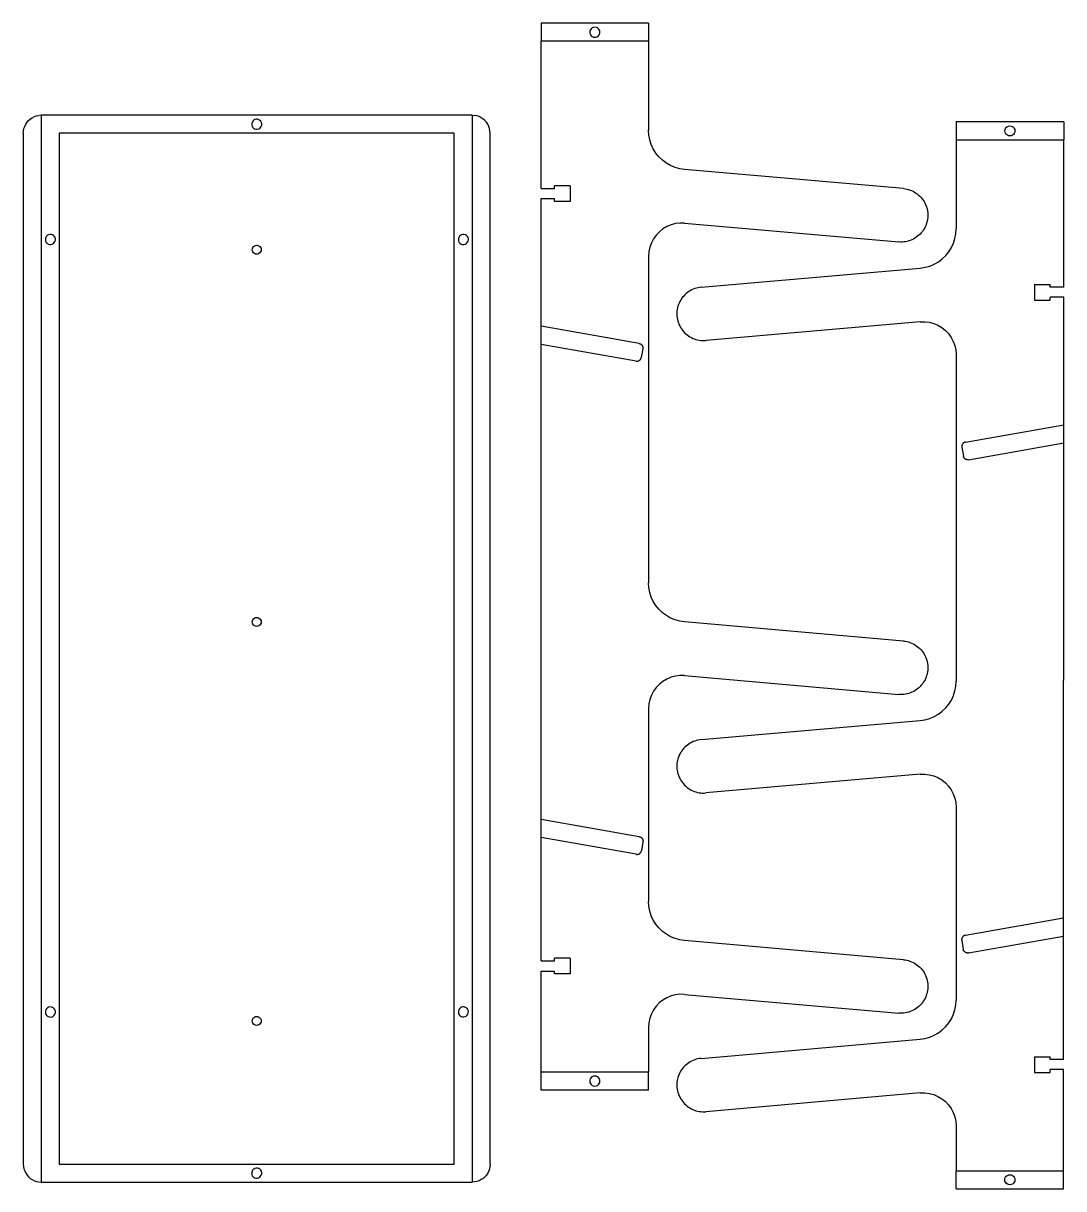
# Model space of a CAD drawing. Extents: x -22 to 22, y -16.3 to 16.3.
# Drawn here: x -21.95 to 7.06, y -16.25 to 16.25 of the extents above; entities that cross this region are included whole.
import ezdxf

# ---------------------------------------------------------------- set-up
doc = ezdxf.new("R2010")
doc.units = 0
doc.header["$MEASUREMENT"] = 0
doc.layers.get('0').update_dxf_attribs({"linetype": 'CONTINUOUS'})

msp = doc.modelspace()

# ---------------------------------------------------------------- linework, layer by layer
for p, q in [((-7.517, 16.254), (-7.517, 15.754)), ((-4.517, 16.254), (-7.517, 16.254)), ((-6.153, 16.04), (-6.157, 16.004)), ((-6.157, 16.004), (-6.153, 15.967)), ((-6.139, 16.074), (-6.153, 16.04)), ((-6.153, 15.967), (-6.139, 15.934)), ((-6.116, 16.103), (-6.139, 16.074)), ((-6.139, 15.934), (-6.116, 15.904)), ((-6.087, 16.126), (-6.116, 16.103)), ((-6.053, 16.14), (-6.087, 16.126)), ((-6.017, 16.145), (-6.053, 16.14)), ((-5.98, 16.14), (-6.017, 16.145)), ((-5.946, 16.126), (-5.98, 16.14)), ((-5.917, 16.103), (-5.946, 16.126)), ((-5.895, 16.074), (-5.917, 16.103)), ((-5.917, 15.904), (-5.895, 15.934)), ((-5.881, 16.04), (-5.895, 16.074)), ((-5.895, 15.934), (-5.881, 15.967)), ((-5.876, 16.004), (-5.881, 16.04)), ((-5.881, 15.967), (-5.876, 16.004)), ((-4.517, 16.254), (-4.517, 15.754)), ((-4.517, 15.754), (-7.517, 15.754)), ((-7.517, 11.647), (-7.517, 15.754)), ((-6.116, 15.904), (-6.087, 15.882)), ((-6.087, 15.882), (-6.053, 15.868)), ((-6.053, 15.868), (-6.017, 15.863)), ((-6.017, 15.863), (-5.98, 15.868)), ((-5.98, 15.868), (-5.946, 15.882)), ((-5.946, 15.882), (-5.917, 15.904)), ((-4.517, 15.754), (-4.517, 13.269)), ((-21.643, 13.65), (-21.581, 13.671)), ((-21.581, 13.671), (-21.517, 13.684)), ((-21.452, 13.688), (-21.517, 13.684)), ((-9.436, 13.688), (-21.452, 13.688)), ((-21.452, 13.688), (-21.452, -16.069)), ((-9.436, 13.688), (-9.436, -16.069)), ((-9.436, 13.688), (-9.371, 13.684)), ((-9.307, 13.671), (-9.371, 13.684)), ((-9.245, 13.65), (-9.307, 13.671)), ((-21.935, 13.317), (-21.914, 13.379)), ((-21.914, 13.379), (-21.885, 13.438)), ((-21.885, 13.438), (-21.848, 13.492)), ((-21.848, 13.492), (-21.805, 13.542)), ((-21.805, 13.542), (-21.756, 13.585)), ((-21.756, 13.585), (-21.702, 13.621)), ((-21.702, 13.621), (-21.643, 13.65)), ((-15.583, 13.461), (-15.584, 13.424)), ((-15.584, 13.424), (-15.575, 13.388)), ((-15.572, 13.496), (-15.583, 13.461)), ((-15.575, 13.388), (-15.558, 13.356)), ((-15.553, 13.527), (-15.572, 13.496)), ((-15.558, 13.356), (-15.533, 13.329)), ((-15.526, 13.552), (-15.553, 13.527)), ((-15.533, 13.329), (-15.502, 13.31)), ((-15.494, 13.569), (-15.526, 13.552)), ((-15.458, 13.578), (-15.494, 13.569)), ((-15.421, 13.577), (-15.458, 13.578)), ((-15.386, 13.566), (-15.421, 13.577)), ((-15.355, 13.547), (-15.386, 13.566)), ((-15.362, 13.324), (-15.335, 13.349)), ((-15.33, 13.52), (-15.355, 13.547)), ((-15.335, 13.349), (-15.316, 13.38)), ((-15.312, 13.488), (-15.33, 13.52)), ((-15.316, 13.38), (-15.305, 13.415)), ((-15.304, 13.452), (-15.312, 13.488)), ((-15.305, 13.415), (-15.304, 13.452)), ((-9.186, 13.621), (-9.245, 13.65)), ((-9.132, 13.584), (-9.186, 13.621)), ((-9.082, 13.541), (-9.132, 13.584)), ((-9.039, 13.492), (-9.082, 13.541)), ((-9.003, 13.438), (-9.039, 13.492)), ((-8.974, 13.379), (-9.003, 13.438)), ((-8.953, 13.317), (-8.974, 13.379)), ((7.056, 13.503), (4.056, 13.503)), ((4.056, 13.503), (4.056, 13.003)), ((5.434, 13.323), (5.457, 13.353)), ((5.457, 13.353), (5.486, 13.375)), ((5.486, 13.375), (5.52, 13.389)), ((5.52, 13.389), (5.556, 13.394)), ((5.556, 13.394), (5.592, 13.389)), ((5.592, 13.389), (5.626, 13.375)), ((5.626, 13.375), (5.655, 13.353)), ((5.655, 13.353), (5.678, 13.323)), ((7.056, 13.503), (7.056, 13.003)), ((-21.952, 13.188), (-21.947, 13.253)), ((-21.952, 13.188), (-21.952, -15.569)), ((-21.947, 13.253), (-21.935, 13.317)), ((-20.952, 13.188), (-20.952, -15.569)), ((-9.936, 13.188), (-20.952, 13.188)), ((-15.502, 13.31), (-15.467, 13.299)), ((-15.467, 13.299), (-15.43, 13.298)), ((-15.43, 13.298), (-15.394, 13.306)), ((-15.394, 13.306), (-15.362, 13.324)), ((-9.936, -15.569), (-9.936, 13.188)), ((-8.94, 13.253), (-8.953, 13.317)), ((-8.936, 13.188), (-8.94, 13.253)), ((-8.936, -15.569), (-8.936, 13.188)), ((-4.508, 13.134), (-4.517, 13.269)), ((-4.483, 13.001), (-4.508, 13.134)), ((5.415, 13.253), (5.42, 13.289)), ((5.42, 13.217), (5.415, 13.253)), ((5.42, 13.289), (5.434, 13.323)), ((5.434, 13.183), (5.42, 13.217)), ((5.457, 13.154), (5.434, 13.183)), ((5.486, 13.131), (5.457, 13.154)), ((5.52, 13.117), (5.486, 13.131)), ((5.556, 13.112), (5.52, 13.117)), ((5.592, 13.117), (5.556, 13.112)), ((5.626, 13.131), (5.592, 13.117)), ((5.655, 13.154), (5.626, 13.131)), ((5.678, 13.183), (5.655, 13.154)), ((5.678, 13.323), (5.692, 13.289)), ((5.692, 13.217), (5.678, 13.183)), ((5.692, 13.289), (5.697, 13.253)), ((5.697, 13.253), (5.692, 13.217)), ((-4.442, 12.872), (-4.483, 13.001)), ((-4.386, 12.749), (-4.442, 12.872)), ((-4.314, 12.634), (-4.386, 12.749)), ((4.056, 13.003), (4.056, 10.518)), ((4.056, 13.003), (7.056, 13.003)), ((7.056, 8.897), (7.056, 13.003)), ((-4.229, 12.529), (-4.314, 12.634)), ((-4.132, 12.435), (-4.229, 12.529)), ((-4.023, 12.354), (-4.132, 12.435)), ((-3.906, 12.286), (-4.023, 12.354)), ((-3.781, 12.234), (-3.906, 12.286)), ((-3.651, 12.198), (-3.781, 12.234)), ((-3.517, 12.178), (-3.651, 12.198)), ((2.587, 11.643), (-3.517, 12.178)), ((-6.704, 11.723), (-7.142, 11.723)), ((-7.142, 11.647), (-7.142, 11.723)), ((-6.704, 11.723), (-6.704, 11.285)), ((-7.517, 11.647), (-7.142, 11.647)), ((2.587, 11.643), (2.633, 11.638)), ((2.633, 11.638), (2.68, 11.629)), ((2.68, 11.629), (2.725, 11.618)), ((2.725, 11.618), (2.77, 11.604)), ((2.77, 11.604), (2.814, 11.587)), ((2.814, 11.587), (2.856, 11.567)), ((2.856, 11.567), (2.897, 11.545)), ((2.897, 11.545), (2.937, 11.52)), ((2.937, 11.52), (2.975, 11.493)), ((2.975, 11.493), (3.012, 11.463)), ((3.012, 11.463), (3.046, 11.431)), ((3.046, 11.431), (3.079, 11.397)), ((3.079, 11.397), (3.109, 11.361)), ((-7.517, 7.806), (-7.517, 11.366)), ((-7.517, 11.366), (-7.142, 11.366)), ((-7.142, 11.285), (-7.142, 11.366)), ((-6.704, 11.285), (-7.142, 11.285)), ((3.109, 11.361), (3.137, 11.323)), ((3.137, 11.323), (3.162, 11.284)), ((3.162, 11.284), (3.185, 11.243)), ((3.185, 11.243), (3.205, 11.201)), ((3.205, 11.201), (3.223, 11.157)), ((3.223, 11.157), (3.238, 11.113)), ((3.238, 11.113), (3.25, 11.067)), ((3.25, 11.067), (3.259, 11.021)), ((3.252, 10.741), (3.24, 10.696)), ((3.26, 10.788), (3.252, 10.741)), ((3.259, 11.021), (3.265, 10.975)), ((3.266, 10.834), (3.26, 10.788)), ((3.265, 10.975), (3.268, 10.928)), ((3.268, 10.881), (3.266, 10.834)), ((3.268, 10.928), (3.268, 10.881)), ((-4.218, 10.44), (-4.306, 10.348)), ((-4.119, 10.519), (-4.218, 10.44)), ((-4.01, 10.583), (-4.119, 10.519)), ((-3.893, 10.632), (-4.01, 10.583)), ((-3.77, 10.665), (-3.893, 10.632)), ((-3.644, 10.68), (-3.77, 10.665)), ((-3.517, 10.678), (-3.644, 10.68)), ((-3.517, 10.678), (2.457, 10.155)), ((3.085, 10.409), (3.054, 10.375)), ((3.115, 10.446), (3.085, 10.409)), ((3.142, 10.484), (3.115, 10.446)), ((3.167, 10.524), (3.142, 10.484)), ((3.19, 10.565), (3.167, 10.524)), ((3.209, 10.607), (3.19, 10.565)), ((3.226, 10.651), (3.209, 10.607)), ((3.24, 10.696), (3.226, 10.651)), ((4.048, 10.383), (4.056, 10.518)), ((-21.336, 10.248), (-21.337, 10.211)), ((-21.337, 10.211), (-21.329, 10.176)), ((-21.326, 10.283), (-21.336, 10.248)), ((-21.329, 10.176), (-21.312, 10.143)), ((-21.306, 10.314), (-21.326, 10.283)), ((-21.312, 10.143), (-21.287, 10.117)), ((-21.28, 10.34), (-21.306, 10.314)), ((-21.287, 10.117), (-21.255, 10.097)), ((-21.247, 10.357), (-21.28, 10.34)), ((-21.255, 10.097), (-21.22, 10.087)), ((-21.211, 10.365), (-21.247, 10.357)), ((-21.22, 10.087), (-21.184, 10.086)), ((-21.175, 10.364), (-21.211, 10.365)), ((-21.184, 10.086), (-21.148, 10.094)), ((-21.14, 10.354), (-21.175, 10.364)), ((-21.148, 10.094), (-21.115, 10.111)), ((-21.108, 10.334), (-21.14, 10.354)), ((-21.115, 10.111), (-21.089, 10.136)), ((-21.083, 10.307), (-21.108, 10.334)), ((-21.089, 10.136), (-21.069, 10.168)), ((-21.066, 10.275), (-21.083, 10.307)), ((-21.069, 10.168), (-21.059, 10.203)), ((-21.058, 10.239), (-21.066, 10.275)), ((-21.059, 10.203), (-21.058, 10.239)), ((-9.821, 10.248), (-9.822, 10.211)), ((-9.822, 10.211), (-9.814, 10.175)), ((-9.81, 10.283), (-9.821, 10.248)), ((-9.814, 10.175), (-9.796, 10.143)), ((-9.791, 10.314), (-9.81, 10.283)), ((-9.796, 10.143), (-9.771, 10.116)), ((-9.764, 10.339), (-9.791, 10.314)), ((-9.771, 10.116), (-9.74, 10.097)), ((-9.732, 10.357), (-9.764, 10.339)), ((-9.74, 10.097), (-9.705, 10.086)), ((-9.696, 10.365), (-9.732, 10.357)), ((-9.705, 10.086), (-9.668, 10.085)), ((-9.659, 10.364), (-9.696, 10.365)), ((-9.668, 10.085), (-9.632, 10.094)), ((-9.624, 10.353), (-9.659, 10.364)), ((-9.632, 10.094), (-9.6, 10.111)), ((-9.593, 10.334), (-9.624, 10.353)), ((-9.6, 10.111), (-9.573, 10.136)), ((-9.568, 10.307), (-9.593, 10.334)), ((-9.573, 10.136), (-9.554, 10.167)), ((-9.551, 10.275), (-9.568, 10.307)), ((-9.554, 10.167), (-9.543, 10.202)), ((-9.542, 10.239), (-9.551, 10.275)), ((-9.543, 10.202), (-9.542, 10.239)), ((-4.439, 10.132), (-4.482, 10.012)), ((-4.38, 10.244), (-4.439, 10.132)), ((-4.306, 10.348), (-4.38, 10.244)), ((2.503, 10.152), (2.457, 10.155)), ((2.55, 10.153), (2.503, 10.152)), ((2.597, 10.156), (2.55, 10.153)), ((2.644, 10.162), (2.597, 10.156)), ((2.69, 10.171), (2.644, 10.162)), ((2.735, 10.183), (2.69, 10.171)), ((2.78, 10.198), (2.735, 10.183)), ((2.823, 10.216), (2.78, 10.198)), ((2.865, 10.236), (2.823, 10.216)), ((2.906, 10.259), (2.865, 10.236)), ((2.946, 10.284), (2.906, 10.259)), ((2.984, 10.312), (2.946, 10.284)), ((3.02, 10.342), (2.984, 10.312)), ((3.054, 10.375), (3.02, 10.342)), ((3.925, 9.998), (3.981, 10.121)), ((3.981, 10.121), (4.023, 10.25)), ((4.023, 10.25), (4.048, 10.383)), ((-15.569, 9.938), (-15.565, 9.97)), ((-15.565, 9.906), (-15.569, 9.938)), ((-15.565, 9.97), (-15.552, 10)), ((-15.552, 9.875), (-15.565, 9.906)), ((-15.552, 10), (-15.532, 10.026)), ((-15.532, 9.849), (-15.552, 9.875)), ((-15.532, 10.026), (-15.506, 10.046)), ((-15.506, 9.83), (-15.532, 9.849)), ((-15.506, 10.046), (-15.476, 10.059)), ((-15.476, 9.817), (-15.506, 9.83)), ((-15.476, 10.059), (-15.444, 10.063)), ((-15.444, 9.813), (-15.476, 9.817)), ((-15.444, 10.063), (-15.412, 10.059)), ((-15.412, 9.817), (-15.444, 9.813)), ((-15.412, 10.059), (-15.381, 10.046)), ((-15.381, 9.83), (-15.412, 9.817)), ((-15.381, 10.046), (-15.356, 10.026)), ((-15.356, 9.849), (-15.381, 9.83)), ((-15.356, 10.026), (-15.336, 10)), ((-15.336, 9.875), (-15.356, 9.849)), ((-15.336, 10), (-15.323, 9.97)), ((-15.323, 9.906), (-15.336, 9.875)), ((-15.323, 9.97), (-15.319, 9.938)), ((-15.319, 9.938), (-15.323, 9.906)), ((-4.508, 9.888), (-4.517, 9.761)), ((-4.517, 9.761), (-4.517, 0.648)), ((-4.482, 10.012), (-4.508, 9.888)), ((3.671, 9.684), (3.768, 9.778)), ((3.768, 9.778), (3.853, 9.883)), ((3.853, 9.883), (3.925, 9.998)), ((3.056, 9.427), (3.19, 9.447)), ((3.19, 9.447), (3.32, 9.483)), ((3.32, 9.483), (3.445, 9.536)), ((3.445, 9.536), (3.562, 9.603)), ((3.562, 9.603), (3.671, 9.684)), ((-3.048, 8.893), (3.056, 9.427)), ((-3.358, 8.794), (-3.398, 8.77)), ((-3.317, 8.817), (-3.358, 8.794)), ((-3.274, 8.836), (-3.317, 8.817)), ((-3.231, 8.853), (-3.274, 8.836)), ((-3.186, 8.868), (-3.231, 8.853)), ((-3.14, 8.879), (-3.186, 8.868)), ((-3.094, 8.887), (-3.14, 8.879)), ((-3.048, 8.893), (-3.094, 8.887)), ((6.243, 8.972), (6.243, 8.535)), ((6.243, 8.972), (6.681, 8.972)), ((6.681, 8.897), (6.681, 8.972)), ((7.056, 8.897), (6.681, 8.897)), ((-3.646, 8.493), (-3.666, 8.45)), ((-3.623, 8.534), (-3.646, 8.493)), ((-3.597, 8.573), (-3.623, 8.534)), ((-3.57, 8.611), (-3.597, 8.573)), ((-3.539, 8.647), (-3.57, 8.611)), ((-3.507, 8.681), (-3.539, 8.647)), ((-3.473, 8.713), (-3.507, 8.681)), ((-3.436, 8.742), (-3.473, 8.713)), ((-3.398, 8.77), (-3.436, 8.742)), ((6.243, 8.535), (6.681, 8.535)), ((7.056, 8.615), (6.681, 8.615)), ((6.681, 8.535), (6.681, 8.615)), ((7.056, 5.055), (7.056, 8.615)), ((-3.726, 8.224), (-3.729, 8.177)), ((-3.729, 8.177), (-3.729, 8.131)), ((-3.729, 8.131), (-3.727, 8.084)), ((-3.72, 8.271), (-3.726, 8.224)), ((-3.71, 8.317), (-3.72, 8.271)), ((-3.698, 8.362), (-3.71, 8.317)), ((-3.684, 8.407), (-3.698, 8.362)), ((-3.666, 8.45), (-3.684, 8.407)), ((-4.78, 7.323), (-7.517, 7.806)), ((-7.517, 7.298), (-7.517, 7.806)), ((-3.727, 8.084), (-3.721, 8.037)), ((-3.721, 8.037), (-3.713, 7.991)), ((-3.713, 7.991), (-3.701, 7.945)), ((-3.701, 7.945), (-3.687, 7.901)), ((-3.687, 7.901), (-3.67, 7.857)), ((-3.67, 7.857), (-3.651, 7.814)), ((-3.651, 7.814), (-3.628, 7.773)), ((3.056, 7.927), (-2.917, 7.405)), ((3.056, 7.927), (3.183, 7.929)), ((3.183, 7.929), (3.309, 7.914)), ((3.309, 7.914), (3.432, 7.882)), ((3.432, 7.882), (3.549, 7.833)), ((3.549, 7.833), (3.658, 7.768)), ((-3.628, 7.773), (-3.603, 7.733)), ((-3.603, 7.733), (-3.576, 7.695)), ((-3.576, 7.695), (-3.546, 7.659)), ((-3.546, 7.659), (-3.514, 7.624)), ((-3.514, 7.624), (-3.481, 7.592)), ((-3.481, 7.592), (-3.445, 7.562)), ((-3.445, 7.562), (-3.407, 7.534)), ((-3.407, 7.534), (-3.367, 7.508)), ((-3.367, 7.508), (-3.326, 7.486)), ((-3.326, 7.486), (-3.284, 7.465)), ((3.658, 7.768), (3.757, 7.689)), ((3.757, 7.689), (3.845, 7.597)), ((3.845, 7.597), (3.919, 7.494)), ((3.919, 7.494), (3.978, 7.381)), ((-4.867, 6.831), (-7.517, 7.298)), ((-7.517, -5.951), (-7.517, 7.298)), ((-4.78, 7.323), (-4.773, 7.321)), ((-4.773, 7.321), (-4.765, 7.319)), ((-4.765, 7.319), (-4.758, 7.317)), ((-4.758, 7.317), (-4.751, 7.314)), ((-4.751, 7.314), (-4.743, 7.31)), ((-4.743, 7.31), (-4.737, 7.306)), ((-4.737, 7.306), (-4.73, 7.302)), ((-4.73, 7.302), (-4.724, 7.297)), ((-4.724, 7.297), (-4.718, 7.292)), ((-4.679, 7.178), (-4.723, 6.932)), ((-4.718, 7.292), (-4.712, 7.287)), ((-4.712, 7.287), (-4.707, 7.281)), ((-4.707, 7.281), (-4.702, 7.275)), ((-4.702, 7.275), (-4.698, 7.268)), ((-4.698, 7.268), (-4.693, 7.262)), ((-4.693, 7.262), (-4.69, 7.255)), ((-4.69, 7.255), (-4.687, 7.248)), ((-4.687, 7.248), (-4.684, 7.24)), ((-4.684, 7.24), (-4.682, 7.233)), ((-4.682, 7.233), (-4.68, 7.225)), ((-4.68, 7.225), (-4.678, 7.217)), ((-4.678, 7.186), (-4.679, 7.178)), ((-4.678, 7.217), (-4.678, 7.21)), ((-4.678, 7.21), (-4.677, 7.202)), ((-4.677, 7.194), (-4.678, 7.186)), ((-4.677, 7.202), (-4.677, 7.194)), ((-3.284, 7.465), (-3.241, 7.448)), ((-3.241, 7.448), (-3.196, 7.433)), ((-3.196, 7.433), (-3.151, 7.421)), ((-3.151, 7.421), (-3.105, 7.412)), ((-3.105, 7.412), (-3.058, 7.406)), ((-3.058, 7.406), (-3.011, 7.402)), ((-3.011, 7.402), (-2.964, 7.402)), ((-2.964, 7.402), (-2.917, 7.405)), ((3.978, 7.381), (4.021, 7.262)), ((4.021, 7.262), (4.047, 7.137)), ((-4.867, 6.831), (-4.86, 6.83)), ((-4.86, 6.83), (-4.852, 6.829)), ((-4.852, 6.829), (-4.844, 6.829)), ((-4.844, 6.829), (-4.836, 6.829)), ((-4.836, 6.829), (-4.828, 6.83)), ((-4.828, 6.83), (-4.82, 6.831)), ((-4.82, 6.831), (-4.813, 6.833)), ((-4.813, 6.833), (-4.805, 6.835)), ((-4.805, 6.835), (-4.798, 6.838)), ((-4.798, 6.838), (-4.791, 6.841)), ((-4.791, 6.841), (-4.784, 6.845)), ((-4.784, 6.845), (-4.777, 6.849)), ((-4.777, 6.849), (-4.771, 6.854)), ((-4.771, 6.854), (-4.765, 6.859)), ((-4.765, 6.859), (-4.759, 6.864)), ((-4.759, 6.864), (-4.753, 6.87)), ((-4.753, 6.87), (-4.748, 6.875)), ((-4.748, 6.875), (-4.743, 6.882)), ((-4.743, 6.882), (-4.739, 6.888)), ((-4.739, 6.888), (-4.735, 6.895)), ((-4.735, 6.895), (-4.732, 6.902)), ((-4.732, 6.902), (-4.729, 6.909)), ((-4.729, 6.909), (-4.726, 6.917)), ((-4.726, 6.917), (-4.724, 6.924)), ((-4.724, 6.924), (-4.723, 6.932)), ((4.047, 7.137), (4.056, 7.011)), ((4.056, 7.011), (4.056, -2.103)), ((4.319, 4.572), (7.056, 5.055)), ((7.056, 4.547), (7.056, 5.055)), ((4.269, 4.551), (4.263, 4.547)), ((4.276, 4.556), (4.269, 4.551)), ((4.282, 4.56), (4.276, 4.556)), ((4.289, 4.563), (4.282, 4.56)), ((4.297, 4.566), (4.289, 4.563)), ((4.304, 4.569), (4.297, 4.566)), ((4.312, 4.571), (4.304, 4.569)), ((4.319, 4.572), (4.312, 4.571)), ((4.217, 4.459), (4.216, 4.451)), ((4.216, 4.451), (4.216, 4.443)), ((4.216, 4.443), (4.217, 4.435)), ((4.219, 4.474), (4.217, 4.467)), ((4.217, 4.467), (4.217, 4.459)), ((4.217, 4.435), (4.218, 4.428)), ((4.218, 4.428), (4.261, 4.181)), ((4.221, 4.482), (4.219, 4.474)), ((4.223, 4.489), (4.221, 4.482)), ((4.226, 4.497), (4.223, 4.489)), ((4.229, 4.504), (4.226, 4.497)), ((4.232, 4.511), (4.229, 4.504)), ((4.237, 4.518), (4.232, 4.511)), ((4.241, 4.524), (4.237, 4.518)), ((4.246, 4.53), (4.241, 4.524)), ((4.251, 4.536), (4.246, 4.53)), ((4.257, 4.542), (4.251, 4.536)), ((4.263, 4.547), (4.257, 4.542)), ((4.406, 4.08), (7.056, 4.547)), ((7.055, -8.702), (7.056, 4.547)), ((4.263, 4.174), (4.261, 4.181)), ((4.265, 4.166), (4.263, 4.174)), ((4.268, 4.159), (4.265, 4.166)), ((4.271, 4.151), (4.268, 4.159)), ((4.274, 4.144), (4.271, 4.151)), ((4.278, 4.138), (4.274, 4.144)), ((4.282, 4.131), (4.278, 4.138)), ((4.287, 4.125), (4.282, 4.131)), ((4.292, 4.119), (4.287, 4.125)), ((4.298, 4.113), (4.292, 4.119)), ((4.304, 4.108), (4.298, 4.113)), ((4.31, 4.103), (4.304, 4.108)), ((4.316, 4.098), (4.31, 4.103)), ((4.323, 4.094), (4.316, 4.098)), ((4.33, 4.091), (4.323, 4.094)), ((4.337, 4.087), (4.33, 4.091)), ((4.344, 4.085), (4.337, 4.087)), ((4.352, 4.082), (4.344, 4.085)), ((4.359, 4.081), (4.352, 4.082)), ((4.367, 4.079), (4.359, 4.081)), ((4.375, 4.078), (4.367, 4.079)), ((4.383, 4.078), (4.375, 4.078)), ((4.391, 4.078), (4.383, 4.078)), ((4.399, 4.079), (4.391, 4.078)), ((4.406, 4.08), (4.399, 4.079)), ((-4.509, 0.513), (-4.517, 0.648)), ((-4.484, 0.38), (-4.509, 0.513)), ((-4.442, 0.251), (-4.484, 0.38)), ((-4.386, 0.128), (-4.442, 0.251)), ((-4.314, 0.013), (-4.386, 0.128)), ((-4.229, -0.092), (-4.314, 0.013)), ((-15.507, -0.336), (-15.476, -0.324)), ((-15.476, -0.324), (-15.444, -0.319)), ((-15.444, -0.319), (-15.412, -0.324)), ((-15.412, -0.324), (-15.382, -0.336)), ((-4.132, -0.186), (-4.229, -0.092)), ((-4.023, -0.267), (-4.132, -0.186)), ((-3.906, -0.335), (-4.023, -0.267)), ((-15.569, -0.444), (-15.565, -0.412)), ((-15.565, -0.477), (-15.569, -0.444)), ((-15.565, -0.412), (-15.552, -0.382)), ((-15.552, -0.507), (-15.565, -0.477)), ((-15.552, -0.382), (-15.532, -0.356)), ((-15.532, -0.533), (-15.552, -0.507)), ((-15.532, -0.356), (-15.507, -0.336)), ((-15.507, -0.553), (-15.532, -0.533)), ((-15.476, -0.565), (-15.507, -0.553)), ((-15.444, -0.569), (-15.476, -0.565)), ((-15.412, -0.565), (-15.444, -0.569)), ((-15.382, -0.553), (-15.412, -0.565)), ((-15.382, -0.336), (-15.356, -0.356)), ((-15.356, -0.533), (-15.382, -0.553)), ((-15.356, -0.356), (-15.336, -0.382)), ((-15.336, -0.507), (-15.356, -0.533)), ((-15.336, -0.382), (-15.323, -0.412)), ((-15.323, -0.477), (-15.336, -0.507)), ((-15.323, -0.412), (-15.319, -0.444)), ((-15.319, -0.444), (-15.323, -0.477)), ((-3.781, -0.387), (-3.906, -0.335)), ((-3.651, -0.423), (-3.781, -0.387)), ((-3.517, -0.443), (-3.651, -0.423)), ((2.587, -0.977), (-3.517, -0.443)), ((2.587, -0.977), (2.633, -0.983)), ((2.633, -0.983), (2.679, -0.991)), ((2.679, -0.991), (2.725, -1.003)), ((2.725, -1.003), (2.77, -1.017)), ((2.77, -1.017), (2.814, -1.034)), ((2.814, -1.034), (2.856, -1.054)), ((2.856, -1.054), (2.897, -1.076)), ((2.897, -1.076), (2.937, -1.101)), ((2.937, -1.101), (2.975, -1.128)), ((2.975, -1.128), (3.012, -1.158)), ((3.012, -1.158), (3.046, -1.19)), ((3.046, -1.19), (3.079, -1.224)), ((3.079, -1.224), (3.109, -1.26)), ((3.109, -1.26), (3.137, -1.297)), ((3.137, -1.297), (3.162, -1.337)), ((3.162, -1.337), (3.185, -1.378)), ((3.185, -1.378), (3.205, -1.42)), ((3.205, -1.42), (3.223, -1.464)), ((3.223, -1.464), (3.238, -1.508)), ((3.238, -1.508), (3.25, -1.554)), ((3.25, -1.554), (3.259, -1.6)), ((3.259, -1.6), (3.265, -1.646)), ((-3.644, -1.941), (-3.77, -1.956)), ((-3.517, -1.943), (-3.644, -1.941)), ((-3.517, -1.943), (2.456, -2.466)), ((3.24, -1.925), (3.226, -1.97)), ((3.252, -1.879), (3.24, -1.925)), ((3.26, -1.833), (3.252, -1.879)), ((3.266, -1.787), (3.26, -1.833)), ((3.265, -1.646), (3.268, -1.693)), ((3.268, -1.74), (3.266, -1.787)), ((3.268, -1.693), (3.268, -1.74)), ((-4.306, -2.273), (-4.38, -2.377)), ((-4.218, -2.181), (-4.306, -2.273)), ((-4.119, -2.102), (-4.218, -2.181)), ((-4.01, -2.038), (-4.119, -2.102)), ((-3.893, -1.989), (-4.01, -2.038)), ((-3.77, -1.956), (-3.893, -1.989)), ((3.054, -2.246), (3.02, -2.279)), ((3.085, -2.212), (3.054, -2.246)), ((3.115, -2.175), (3.085, -2.212)), ((3.142, -2.137), (3.115, -2.175)), ((3.167, -2.097), (3.142, -2.137)), ((3.19, -2.056), (3.167, -2.097)), ((3.209, -2.014), (3.19, -2.056)), ((3.226, -1.97), (3.209, -2.014)), ((4.022, -2.371), (4.047, -2.238)), ((4.047, -2.238), (4.056, -2.103)), ((-4.439, -2.489), (-4.482, -2.609)), ((-4.38, -2.377), (-4.439, -2.489)), ((2.503, -2.468), (2.456, -2.466)), ((2.55, -2.468), (2.503, -2.468)), ((2.597, -2.465), (2.55, -2.468)), ((2.644, -2.459), (2.597, -2.465)), ((2.69, -2.45), (2.644, -2.459)), ((2.735, -2.438), (2.69, -2.45)), ((2.78, -2.423), (2.735, -2.438)), ((2.823, -2.405), (2.78, -2.423)), ((2.865, -2.385), (2.823, -2.405)), ((2.906, -2.362), (2.865, -2.385)), ((2.946, -2.337), (2.906, -2.362)), ((2.984, -2.309), (2.946, -2.337)), ((3.02, -2.279), (2.984, -2.309)), ((3.924, -2.623), (3.981, -2.5)), ((3.981, -2.5), (4.022, -2.371)), ((-4.508, -2.733), (-4.517, -2.86)), ((-4.517, -2.86), (-4.517, -8.242)), ((-4.482, -2.609), (-4.508, -2.733)), ((3.67, -2.937), (3.768, -2.843)), ((3.768, -2.843), (3.853, -2.738)), ((3.853, -2.738), (3.924, -2.623)), ((-3.048, -3.728), (3.056, -3.194)), ((3.056, -3.194), (3.189, -3.174)), ((3.189, -3.174), (3.32, -3.138)), ((3.32, -3.138), (3.445, -3.085)), ((3.445, -3.085), (3.562, -3.018)), ((3.562, -3.018), (3.67, -2.937)), ((-3.437, -3.879), (-3.473, -3.908)), ((-3.398, -3.851), (-3.437, -3.879)), ((-3.359, -3.826), (-3.398, -3.851)), ((-3.317, -3.804), (-3.359, -3.826)), ((-3.275, -3.784), (-3.317, -3.804)), ((-3.231, -3.767), (-3.275, -3.784)), ((-3.186, -3.753), (-3.231, -3.767)), ((-3.141, -3.742), (-3.186, -3.753)), ((-3.095, -3.733), (-3.141, -3.742)), ((-3.048, -3.728), (-3.095, -3.733)), ((-3.684, -4.214), (-3.699, -4.259)), ((-3.666, -4.171), (-3.684, -4.214)), ((-3.646, -4.128), (-3.666, -4.171)), ((-3.623, -4.087), (-3.646, -4.128)), ((-3.598, -4.048), (-3.623, -4.087)), ((-3.57, -4.01), (-3.598, -4.048)), ((-3.54, -3.974), (-3.57, -4.01)), ((-3.507, -3.94), (-3.54, -3.974)), ((-3.473, -3.908), (-3.507, -3.94)), ((-3.729, -4.443), (-3.73, -4.49)), ((-3.73, -4.49), (-3.727, -4.537)), ((-3.726, -4.397), (-3.729, -4.443)), ((-3.727, -4.537), (-3.722, -4.584)), ((-3.72, -4.35), (-3.726, -4.397)), ((-3.711, -4.304), (-3.72, -4.35)), ((-3.699, -4.259), (-3.711, -4.304)), ((-3.722, -4.584), (-3.713, -4.63)), ((-3.713, -4.63), (-3.702, -4.676)), ((-3.702, -4.676), (-3.688, -4.72)), ((-3.688, -4.72), (-3.671, -4.764)), ((-3.671, -4.764), (-3.651, -4.807)), ((-3.651, -4.807), (-3.629, -4.848)), ((-3.629, -4.848), (-3.604, -4.888)), ((3.056, -4.694), (-2.918, -5.216)), ((3.056, -4.694), (3.183, -4.692)), ((3.183, -4.692), (3.309, -4.707)), ((3.309, -4.707), (3.431, -4.739)), ((3.431, -4.739), (3.549, -4.788)), ((3.549, -4.788), (3.658, -4.853)), ((3.658, -4.853), (3.757, -4.932)), ((-3.604, -4.888), (-3.576, -4.926)), ((-3.576, -4.926), (-3.547, -4.962)), ((-3.547, -4.962), (-3.515, -4.997)), ((-3.515, -4.997), (-3.481, -5.029)), ((-3.481, -5.029), (-3.445, -5.059)), ((-3.445, -5.059), (-3.407, -5.087)), ((-3.407, -5.087), (-3.368, -5.113)), ((-3.368, -5.113), (-3.327, -5.135)), ((-3.327, -5.135), (-3.284, -5.156)), ((-3.284, -5.156), (-3.241, -5.173)), ((-3.241, -5.173), (-3.196, -5.188)), ((-3.196, -5.188), (-3.151, -5.2)), ((-3.151, -5.2), (-3.105, -5.209)), ((3.757, -4.932), (3.845, -5.024)), ((3.845, -5.024), (3.919, -5.127)), ((3.919, -5.127), (3.978, -5.24)), ((-3.105, -5.209), (-3.058, -5.215)), ((-3.058, -5.215), (-3.012, -5.219)), ((-3.012, -5.219), (-2.965, -5.219)), ((-2.965, -5.219), (-2.918, -5.216)), ((3.978, -5.24), (4.021, -5.359)), ((4.021, -5.359), (4.047, -5.484)), ((4.047, -5.484), (4.056, -5.61)), ((4.056, -5.61), (4.055, -10.993)), ((-4.776, -6.435), (-7.517, -5.951)), ((-7.517, -6.459), (-7.517, -5.951)), ((-4.863, -6.927), (-7.517, -6.459)), ((-7.517, -9.9), (-7.517, -6.459)), ((-4.776, -6.435), (-4.768, -6.437)), ((-4.768, -6.437), (-4.76, -6.439)), ((-4.76, -6.439), (-4.753, -6.441)), ((-4.753, -6.441), (-4.746, -6.444)), ((-4.746, -6.444), (-4.739, -6.448)), ((-4.739, -6.448), (-4.732, -6.452)), ((-4.732, -6.452), (-4.725, -6.456)), ((-4.725, -6.456), (-4.719, -6.461)), ((-4.719, -6.461), (-4.713, -6.466)), ((-4.713, -6.466), (-4.707, -6.471)), ((-4.707, -6.471), (-4.702, -6.477)), ((-4.702, -6.477), (-4.697, -6.483)), ((-4.697, -6.483), (-4.693, -6.49)), ((-4.693, -6.49), (-4.689, -6.496)), ((-4.689, -6.496), (-4.685, -6.503)), ((-4.719, -6.834), (-4.718, -6.826)), ((-4.674, -6.58), (-4.718, -6.826)), ((-4.685, -6.503), (-4.682, -6.51)), ((-4.682, -6.51), (-4.679, -6.518)), ((-4.679, -6.518), (-4.677, -6.525)), ((-4.677, -6.525), (-4.675, -6.533)), ((-4.675, -6.533), (-4.674, -6.541)), ((-4.674, -6.541), (-4.673, -6.549)), ((-4.673, -6.572), (-4.674, -6.58)), ((-4.673, -6.549), (-4.672, -6.556)), ((-4.672, -6.556), (-4.673, -6.564)), ((-4.673, -6.564), (-4.673, -6.572)), ((-4.863, -6.927), (-4.855, -6.929)), ((-4.855, -6.929), (-4.847, -6.929)), ((-4.847, -6.929), (-4.839, -6.929)), ((-4.839, -6.929), (-4.831, -6.929)), ((-4.831, -6.929), (-4.823, -6.928)), ((-4.823, -6.928), (-4.816, -6.927)), ((-4.816, -6.927), (-4.808, -6.925)), ((-4.808, -6.925), (-4.801, -6.923)), ((-4.801, -6.923), (-4.793, -6.92)), ((-4.793, -6.92), (-4.786, -6.917)), ((-4.786, -6.917), (-4.779, -6.913)), ((-4.779, -6.913), (-4.772, -6.909)), ((-4.772, -6.909), (-4.766, -6.904)), ((-4.766, -6.904), (-4.76, -6.899)), ((-4.76, -6.899), (-4.754, -6.894)), ((-4.754, -6.894), (-4.749, -6.889)), ((-4.749, -6.889), (-4.743, -6.883)), ((-4.743, -6.883), (-4.739, -6.876)), ((-4.739, -6.876), (-4.734, -6.87)), ((-4.734, -6.87), (-4.73, -6.863)), ((-4.73, -6.863), (-4.727, -6.856)), ((-4.727, -6.856), (-4.724, -6.849)), ((-4.724, -6.849), (-4.721, -6.841)), ((-4.721, -6.841), (-4.719, -6.834)), ((-4.509, -8.377), (-4.517, -8.242)), ((-4.484, -8.51), (-4.509, -8.377)), ((-4.442, -8.639), (-4.484, -8.51)), ((-4.386, -8.762), (-4.442, -8.639)), ((-4.314, -8.877), (-4.386, -8.762)), ((4.314, -9.186), (7.055, -8.702)), ((7.055, -9.21), (7.055, -8.702)), ((-4.229, -8.982), (-4.314, -8.877)), ((-4.132, -9.076), (-4.229, -8.982)), ((-4.023, -9.157), (-4.132, -9.076)), ((-3.906, -9.224), (-4.023, -9.157)), ((-3.781, -9.276), (-3.906, -9.224)), ((-3.651, -9.313), (-3.781, -9.276)), ((-3.517, -9.333), (-3.651, -9.313)), ((2.587, -9.867), (-3.517, -9.333)), ((4.212, -9.291), (4.211, -9.299)), ((4.211, -9.299), (4.211, -9.307)), ((4.211, -9.307), (4.211, -9.315)), ((4.211, -9.315), (4.212, -9.323)), ((4.213, -9.284), (4.212, -9.291)), ((4.212, -9.323), (4.213, -9.331)), ((4.215, -9.276), (4.213, -9.284)), ((4.213, -9.331), (4.256, -9.577)), ((4.218, -9.269), (4.215, -9.276)), ((4.22, -9.261), (4.218, -9.269)), ((4.224, -9.254), (4.22, -9.261)), ((4.227, -9.247), (4.224, -9.254)), ((4.231, -9.24), (4.227, -9.247)), ((4.236, -9.234), (4.231, -9.24)), ((4.241, -9.228), (4.236, -9.234)), ((4.246, -9.222), (4.241, -9.228)), ((4.252, -9.217), (4.246, -9.222)), ((4.258, -9.211), (4.252, -9.217)), ((4.264, -9.207), (4.258, -9.211)), ((4.27, -9.202), (4.264, -9.207)), ((4.277, -9.199), (4.27, -9.202)), ((4.284, -9.195), (4.277, -9.199)), ((4.292, -9.192), (4.284, -9.195)), ((4.299, -9.189), (4.292, -9.192)), ((4.307, -9.187), (4.299, -9.189)), ((4.314, -9.186), (4.307, -9.187)), ((4.401, -9.678), (7.055, -9.21)), ((7.055, -12.651), (7.055, -9.21)), ((4.258, -9.584), (4.256, -9.577)), ((4.26, -9.592), (4.258, -9.584)), ((4.263, -9.599), (4.26, -9.592)), ((4.266, -9.607), (4.263, -9.599)), ((4.269, -9.614), (4.266, -9.607)), ((4.273, -9.621), (4.269, -9.614)), ((4.277, -9.627), (4.273, -9.621)), ((4.282, -9.633), (4.277, -9.627)), ((4.287, -9.639), (4.282, -9.633)), ((4.293, -9.645), (4.287, -9.639)), ((4.298, -9.65), (4.293, -9.645)), ((4.305, -9.655), (4.298, -9.65)), ((4.311, -9.66), (4.305, -9.655)), ((4.318, -9.664), (4.311, -9.66)), ((4.325, -9.667), (4.318, -9.664)), ((4.332, -9.671), (4.325, -9.667)), ((4.339, -9.673), (4.332, -9.671)), ((4.347, -9.676), (4.339, -9.673)), ((4.354, -9.678), (4.347, -9.676)), ((4.362, -9.679), (4.354, -9.678)), ((4.37, -9.68), (4.362, -9.679)), ((4.378, -9.68), (4.37, -9.68)), ((4.386, -9.68), (4.378, -9.68)), ((4.393, -9.679), (4.386, -9.68)), ((4.401, -9.678), (4.393, -9.679)), ((-7.517, -9.9), (-7.142, -9.9)), ((-6.704, -9.825), (-7.142, -9.825)), ((-7.142, -9.9), (-7.142, -9.825)), ((-6.704, -9.825), (-6.704, -10.262)), ((2.587, -9.867), (2.633, -9.873)), ((2.633, -9.873), (2.679, -9.881)), ((2.679, -9.881), (2.725, -9.892)), ((2.725, -9.892), (2.77, -9.907)), ((2.77, -9.907), (2.813, -9.924)), ((2.813, -9.924), (2.856, -9.943)), ((2.856, -9.943), (2.897, -9.966)), ((2.897, -9.966), (2.937, -9.991)), ((2.937, -9.991), (2.975, -10.018)), ((2.975, -10.018), (3.012, -10.048)), ((3.012, -10.048), (3.046, -10.079)), ((-7.517, -13.003), (-7.517, -10.182)), ((-7.517, -10.182), (-7.142, -10.182)), ((-7.142, -10.262), (-7.142, -10.182)), ((-6.704, -10.262), (-7.142, -10.262)), ((3.046, -10.079), (3.079, -10.113)), ((3.079, -10.113), (3.109, -10.149)), ((3.109, -10.149), (3.137, -10.187)), ((3.137, -10.187), (3.162, -10.227)), ((3.162, -10.227), (3.185, -10.268)), ((3.185, -10.268), (3.205, -10.31)), ((3.205, -10.31), (3.223, -10.353)), ((3.223, -10.353), (3.238, -10.398)), ((3.238, -10.398), (3.25, -10.443)), ((3.25, -10.443), (3.259, -10.489)), ((3.26, -10.723), (3.252, -10.769)), ((3.259, -10.489), (3.265, -10.536)), ((3.266, -10.677), (3.26, -10.723)), ((3.265, -10.536), (3.268, -10.583)), ((3.268, -10.63), (3.266, -10.677)), ((3.268, -10.583), (3.268, -10.63)), ((-4.119, -10.992), (-4.219, -11.071)), ((-4.01, -10.927), (-4.119, -10.992)), ((-3.893, -10.878), (-4.01, -10.927)), ((-3.77, -10.846), (-3.893, -10.878)), ((-3.644, -10.831), (-3.77, -10.846)), ((-3.517, -10.833), (-3.644, -10.831)), ((-3.517, -10.833), (2.456, -11.356)), ((3.142, -11.027), (3.115, -11.065)), ((3.167, -10.987), (3.142, -11.027)), ((3.19, -10.946), (3.167, -10.987)), ((3.209, -10.903), (3.19, -10.946)), ((3.226, -10.86), (3.209, -10.903)), ((3.24, -10.815), (3.226, -10.86)), ((3.252, -10.769), (3.24, -10.815)), ((4.047, -11.128), (4.055, -10.993)), ((-21.336, -11.302), (-21.338, -11.339)), ((-21.338, -11.339), (-21.329, -11.374)), ((-21.326, -11.267), (-21.336, -11.302)), ((-21.329, -11.374), (-21.312, -11.407)), ((-21.306, -11.236), (-21.326, -11.267)), ((-21.28, -11.21), (-21.306, -11.236)), ((-21.247, -11.193), (-21.28, -11.21)), ((-21.212, -11.185), (-21.247, -11.193)), ((-21.175, -11.186), (-21.212, -11.185)), ((-21.14, -11.196), (-21.175, -11.186)), ((-21.109, -11.216), (-21.14, -11.196)), ((-21.083, -11.243), (-21.109, -11.216)), ((-21.066, -11.275), (-21.083, -11.243)), ((-21.069, -11.382), (-21.059, -11.347)), ((-21.058, -11.311), (-21.066, -11.275)), ((-21.059, -11.347), (-21.058, -11.311)), ((-9.821, -11.3), (-9.822, -11.337)), ((-9.822, -11.337), (-9.814, -11.373)), ((-9.811, -11.265), (-9.821, -11.3)), ((-9.814, -11.373), (-9.797, -11.405)), ((-9.791, -11.234), (-9.811, -11.265)), ((-9.764, -11.209), (-9.791, -11.234)), ((-9.732, -11.192), (-9.764, -11.209)), ((-9.696, -11.183), (-9.732, -11.192)), ((-9.66, -11.184), (-9.696, -11.183)), ((-9.625, -11.195), (-9.66, -11.184)), ((-9.593, -11.214), (-9.625, -11.195)), ((-9.568, -11.241), (-9.593, -11.214)), ((-9.551, -11.273), (-9.568, -11.241)), ((-9.554, -11.381), (-9.544, -11.346)), ((-9.542, -11.309), (-9.551, -11.273)), ((-9.544, -11.346), (-9.542, -11.309)), ((-4.38, -11.266), (-4.439, -11.379)), ((-4.306, -11.163), (-4.38, -11.266)), ((-4.219, -11.071), (-4.306, -11.163)), ((2.503, -11.358), (2.456, -11.356)), ((2.55, -11.358), (2.503, -11.358)), ((2.597, -11.355), (2.55, -11.358)), ((2.644, -11.348), (2.597, -11.355)), ((2.69, -11.339), (2.644, -11.348)), ((2.735, -11.327), (2.69, -11.339)), ((2.78, -11.313), (2.735, -11.327)), ((2.823, -11.295), (2.78, -11.313)), ((2.865, -11.275), (2.823, -11.295)), ((2.906, -11.252), (2.865, -11.275)), ((2.946, -11.226), (2.906, -11.252)), ((2.984, -11.199), (2.946, -11.226)), ((3.02, -11.168), (2.984, -11.199)), ((3.054, -11.136), (3.02, -11.168)), ((3.085, -11.102), (3.054, -11.136)), ((3.115, -11.065), (3.085, -11.102)), ((3.981, -11.39), (4.022, -11.261)), ((4.022, -11.261), (4.047, -11.128)), ((-21.312, -11.407), (-21.287, -11.433)), ((-21.287, -11.433), (-21.256, -11.453)), ((-21.256, -11.453), (-21.22, -11.463)), ((-21.22, -11.463), (-21.184, -11.465)), ((-21.184, -11.465), (-21.148, -11.456)), ((-21.148, -11.456), (-21.116, -11.439)), ((-21.116, -11.439), (-21.089, -11.414)), ((-21.089, -11.414), (-21.069, -11.382)), ((-15.569, -11.573), (-15.565, -11.541)), ((-15.565, -11.605), (-15.569, -11.573)), ((-15.565, -11.541), (-15.552, -11.51)), ((-15.552, -11.635), (-15.565, -11.605)), ((-15.552, -11.51), (-15.533, -11.484)), ((-15.533, -11.661), (-15.552, -11.635)), ((-15.533, -11.484), (-15.507, -11.465)), ((-15.507, -11.681), (-15.533, -11.661)), ((-15.507, -11.465), (-15.477, -11.452)), ((-15.477, -11.694), (-15.507, -11.681)), ((-15.477, -11.452), (-15.444, -11.448)), ((-15.444, -11.698), (-15.477, -11.694)), ((-15.444, -11.448), (-15.412, -11.452)), ((-15.412, -11.694), (-15.444, -11.698)), ((-15.412, -11.452), (-15.382, -11.465)), ((-15.382, -11.681), (-15.412, -11.694)), ((-15.382, -11.465), (-15.356, -11.484)), ((-15.356, -11.661), (-15.382, -11.681)), ((-15.356, -11.484), (-15.336, -11.51)), ((-15.336, -11.635), (-15.356, -11.661)), ((-15.336, -11.51), (-15.324, -11.541)), ((-15.324, -11.605), (-15.336, -11.635)), ((-15.319, -11.573), (-15.324, -11.605)), ((-15.324, -11.541), (-15.319, -11.573)), ((-9.797, -11.405), (-9.771, -11.432)), ((-9.771, -11.432), (-9.74, -11.451)), ((-9.74, -11.451), (-9.705, -11.462)), ((-9.705, -11.462), (-9.687, -11.463)), ((-9.687, -11.463), (-9.668, -11.463)), ((-9.668, -11.463), (-9.633, -11.455)), ((-9.633, -11.455), (-9.6, -11.437)), ((-9.6, -11.437), (-9.574, -11.412)), ((-9.574, -11.412), (-9.554, -11.381)), ((-4.508, -11.623), (-4.517, -11.749)), ((-4.482, -11.498), (-4.508, -11.623)), ((-4.439, -11.379), (-4.482, -11.498)), ((3.768, -11.733), (3.853, -11.627)), ((3.853, -11.627), (3.924, -11.512)), ((3.924, -11.512), (3.981, -11.39)), ((-4.517, -11.749), (-4.517, -13.003)), ((3.189, -12.064), (3.32, -12.027)), ((3.32, -12.027), (3.444, -11.975)), ((3.444, -11.975), (3.562, -11.908)), ((3.562, -11.908), (3.67, -11.827)), ((3.67, -11.827), (3.768, -11.733)), ((-3.048, -12.618), (3.055, -12.084)), ((3.055, -12.084), (3.189, -12.064)), ((-3.275, -12.674), (-3.318, -12.694)), ((-3.231, -12.657), (-3.275, -12.674)), ((-3.187, -12.643), (-3.231, -12.657)), ((-3.141, -12.632), (-3.187, -12.643)), ((-3.095, -12.623), (-3.141, -12.632)), ((-3.048, -12.618), (-3.095, -12.623)), ((6.243, -12.576), (6.243, -13.013)), ((6.243, -12.576), (6.68, -12.576)), ((6.68, -12.651), (6.68, -12.576)), ((7.055, -12.651), (6.68, -12.651)), ((-7.517, -13.503), (-7.517, -13.003)), ((-4.517, -13.003), (-7.517, -13.003)), ((-4.517, -13.503), (-4.517, -13.003)), ((-3.624, -12.977), (-3.646, -13.018)), ((-3.598, -12.938), (-3.624, -12.977)), ((-3.57, -12.9), (-3.598, -12.938)), ((-3.54, -12.864), (-3.57, -12.9)), ((-3.508, -12.83), (-3.54, -12.864)), ((-3.473, -12.798), (-3.508, -12.83)), ((-3.437, -12.768), (-3.473, -12.798)), ((-3.399, -12.741), (-3.437, -12.768)), ((-3.359, -12.716), (-3.399, -12.741)), ((-3.318, -12.694), (-3.359, -12.716)), ((7.055, -12.933), (6.68, -12.932)), ((6.68, -13.013), (6.68, -12.932)), ((7.055, -15.754), (7.055, -12.933)), ((-6.153, -13.217), (-6.158, -13.253)), ((-6.158, -13.253), (-6.153, -13.289)), ((-6.139, -13.183), (-6.153, -13.217)), ((-6.153, -13.289), (-6.139, -13.323)), ((-6.116, -13.154), (-6.139, -13.183)), ((-6.139, -13.323), (-6.116, -13.352)), ((-6.087, -13.131), (-6.116, -13.154)), ((-6.053, -13.117), (-6.087, -13.131)), ((-6.017, -13.112), (-6.053, -13.117)), ((-5.981, -13.117), (-6.017, -13.112)), ((-5.947, -13.131), (-5.981, -13.117)), ((-5.918, -13.154), (-5.947, -13.131)), ((-5.895, -13.183), (-5.918, -13.154)), ((-5.918, -13.352), (-5.895, -13.323)), ((-5.881, -13.217), (-5.895, -13.183)), ((-5.895, -13.323), (-5.881, -13.289)), ((-5.876, -13.253), (-5.881, -13.217)), ((-5.881, -13.289), (-5.876, -13.253)), ((-3.726, -13.286), (-3.73, -13.333)), ((-3.72, -13.24), (-3.726, -13.286)), ((-3.711, -13.194), (-3.72, -13.24)), ((-3.699, -13.148), (-3.711, -13.194)), ((-3.684, -13.104), (-3.699, -13.148)), ((-3.667, -13.06), (-3.684, -13.104)), ((-3.646, -13.018), (-3.667, -13.06)), ((6.243, -13.013), (6.68, -13.013)), ((-4.517, -13.503), (-7.517, -13.503)), ((-6.116, -13.352), (-6.087, -13.375)), ((-6.087, -13.375), (-6.053, -13.389)), ((-6.053, -13.389), (-6.017, -13.394)), ((-6.017, -13.394), (-5.981, -13.389)), ((-5.981, -13.389), (-5.947, -13.375)), ((-5.947, -13.375), (-5.918, -13.352)), ((-3.73, -13.333), (-3.73, -13.38)), ((-3.73, -13.38), (-3.727, -13.427)), ((-3.727, -13.427), (-3.722, -13.474)), ((-3.722, -13.474), (-3.713, -13.52)), ((-3.713, -13.52), (-3.702, -13.565)), ((-3.702, -13.565), (-3.688, -13.61)), ((-3.688, -13.61), (-3.671, -13.654)), ((3.055, -13.584), (-2.918, -14.106)), ((3.055, -13.584), (3.182, -13.581)), ((3.182, -13.581), (3.308, -13.597)), ((3.308, -13.597), (3.431, -13.629)), ((3.431, -13.629), (3.548, -13.678)), ((-3.671, -13.654), (-3.651, -13.696)), ((-3.651, -13.696), (-3.629, -13.738)), ((-3.629, -13.738), (-3.604, -13.778)), ((-3.604, -13.778), (-3.577, -13.816)), ((-3.577, -13.816), (-3.547, -13.852)), ((-3.547, -13.852), (-3.515, -13.887)), ((-3.515, -13.887), (-3.481, -13.919)), ((-3.481, -13.919), (-3.445, -13.949)), ((-3.445, -13.949), (-3.407, -13.977)), ((-3.407, -13.977), (-3.368, -14.002)), ((3.548, -13.678), (3.658, -13.743)), ((3.658, -13.743), (3.757, -13.822)), ((3.757, -13.822), (3.844, -13.914)), ((3.844, -13.914), (3.918, -14.017)), ((-3.368, -14.002), (-3.327, -14.025)), ((-3.327, -14.025), (-3.285, -14.046)), ((-3.285, -14.046), (-3.241, -14.063)), ((-3.241, -14.063), (-3.197, -14.078)), ((-3.197, -14.078), (-3.151, -14.09)), ((-3.151, -14.09), (-3.105, -14.099)), ((-3.105, -14.099), (-3.059, -14.105)), ((-3.059, -14.105), (-3.012, -14.109)), ((-3.012, -14.109), (-2.965, -14.109)), ((-2.965, -14.109), (-2.918, -14.106)), ((3.918, -14.017), (3.977, -14.13)), ((3.977, -14.13), (4.02, -14.249)), ((4.02, -14.249), (4.047, -14.373)), ((4.047, -14.373), (4.055, -14.5)), ((4.055, -14.5), (4.055, -15.754)), ((-21.952, -15.569), (-21.948, -15.634)), ((-20.952, -15.569), (-9.936, -15.569)), ((-8.936, -15.569), (-8.941, -15.634)), ((-21.948, -15.634), (-21.935, -15.698)), ((-21.935, -15.698), (-21.914, -15.76)), ((-21.914, -15.76), (-21.885, -15.819)), ((-21.885, -15.819), (-21.849, -15.873)), ((-21.849, -15.873), (-21.806, -15.922)), ((-21.806, -15.922), (-21.757, -15.966)), ((-15.583, -15.796), (-15.584, -15.833)), ((-15.584, -15.833), (-15.576, -15.869)), ((-15.572, -15.761), (-15.583, -15.796)), ((-15.576, -15.869), (-15.559, -15.901)), ((-15.553, -15.73), (-15.572, -15.761)), ((-15.559, -15.901), (-15.533, -15.928)), ((-15.526, -15.705), (-15.553, -15.73)), ((-15.533, -15.928), (-15.502, -15.947)), ((-15.494, -15.687), (-15.526, -15.705)), ((-15.458, -15.679), (-15.494, -15.687)), ((-15.422, -15.68), (-15.458, -15.679)), ((-15.386, -15.691), (-15.422, -15.68)), ((-15.355, -15.71), (-15.386, -15.691)), ((-15.362, -15.933), (-15.335, -15.908)), ((-15.33, -15.737), (-15.355, -15.71)), ((-15.335, -15.908), (-15.316, -15.877)), ((-15.313, -15.769), (-15.33, -15.737)), ((-15.316, -15.877), (-15.306, -15.842)), ((-15.304, -15.805), (-15.313, -15.769)), ((-15.306, -15.842), (-15.304, -15.805)), ((-9.083, -15.923), (-9.132, -15.966)), ((-9.04, -15.874), (-9.083, -15.923)), ((-9.003, -15.819), (-9.04, -15.874)), ((-8.975, -15.76), (-9.003, -15.819)), ((-8.954, -15.699), (-8.975, -15.76)), ((-8.941, -15.634), (-8.954, -15.699)), ((4.055, -16.254), (4.055, -15.754)), ((4.055, -15.754), (7.055, -15.754)), ((5.433, -15.934), (5.456, -15.904)), ((5.456, -15.904), (5.485, -15.882)), ((5.485, -15.882), (5.519, -15.868)), ((5.519, -15.868), (5.555, -15.863)), ((5.555, -15.863), (5.592, -15.868)), ((5.592, -15.868), (5.626, -15.882)), ((5.626, -15.882), (5.655, -15.904)), ((5.655, -15.904), (5.677, -15.934)), ((7.055, -16.254), (7.055, -15.754)), ((-21.757, -15.966), (-21.702, -16.002)), ((-21.702, -16.002), (-21.643, -16.031)), ((-21.643, -16.031), (-21.582, -16.052)), ((-21.582, -16.052), (-21.517, -16.065)), ((-21.517, -16.065), (-21.452, -16.069)), ((-21.452, -16.069), (-9.436, -16.069)), ((-15.502, -15.947), (-15.467, -15.958)), ((-15.467, -15.958), (-15.43, -15.959)), ((-15.43, -15.959), (-15.395, -15.951)), ((-15.395, -15.951), (-15.362, -15.933)), ((-9.371, -16.065), (-9.436, -16.069)), ((-9.307, -16.052), (-9.371, -16.065)), ((-9.245, -16.031), (-9.307, -16.052)), ((-9.186, -16.002), (-9.245, -16.031)), ((-9.132, -15.966), (-9.186, -16.002)), ((4.055, -16.254), (7.055, -16.254)), ((5.415, -16.004), (5.419, -15.967)), ((5.419, -16.04), (5.415, -16.004)), ((5.419, -15.967), (5.433, -15.934)), ((5.433, -16.074), (5.419, -16.04)), ((5.456, -16.103), (5.433, -16.074)), ((5.485, -16.126), (5.456, -16.103)), ((5.519, -16.14), (5.485, -16.126)), ((5.555, -16.144), (5.519, -16.14)), ((5.592, -16.14), (5.555, -16.144)), ((5.626, -16.126), (5.592, -16.14)), ((5.655, -16.103), (5.626, -16.126)), ((5.677, -16.074), (5.655, -16.103)), ((5.677, -15.934), (5.691, -15.967)), ((5.691, -16.04), (5.677, -16.074)), ((5.691, -15.967), (5.696, -16.004)), ((5.696, -16.004), (5.691, -16.04))]:
    msp.add_line(p, q)

doc.saveas('drawing.dxf')
